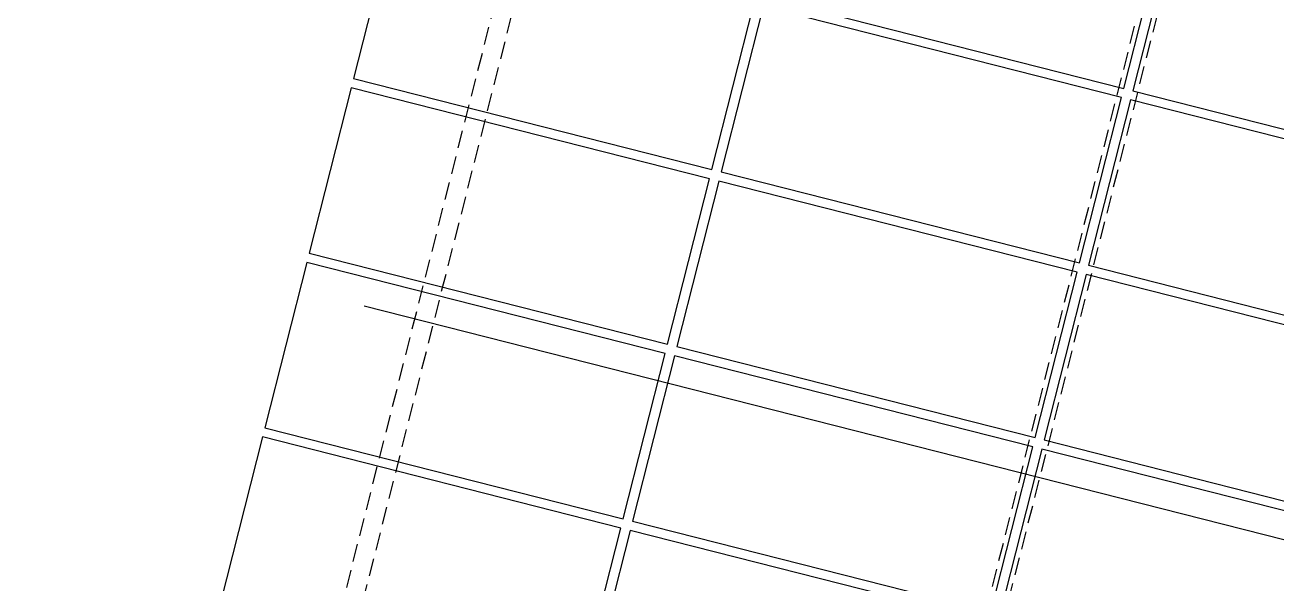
# Model space of a CAD drawing. Header units: inches. Extents: x 6322 to 85903, y -36042 to 7673.
# Drawn here: x 76919.3 to 77183.5, y 722.5 to 840.4 of the extents above; entities that cross this region are included whole.
import ezdxf

# ---------------------------------------------------------------- set-up
doc = ezdxf.new("R2010")
doc.units = ezdxf.units.IN
doc.header["$LTSCALE"] = 10
doc.linetypes.add('Amconstr', pattern=[9999, 9999, 0])
doc.linetypes.add('HIDDEN2', pattern=[0.1875, 0.125, -0.0625])
for name, color, linetype in [('ADSK_ASSOC_ENTITY_BACKUPS', 7, 'Continuous'), ('PARK LINE', 2, 'Continuous'), ('SHADE I SEC BEAM', 11, 'HIDDEN2'), ('SOLAR PANEL', 10, 'Continuous'), ('WALL', 4, 'Continuous')]:
    doc.layers.add(name, color=color, linetype=linetype)

# ---------------------------------------------------------------- blocks, each defined once
blk = doc.blocks.new('*U165')
at = {"layer": 'SOLAR PANEL'}
blk.add_lwpolyline([(-39, 18), (-39, -18), (39, -18), (39, 18)], close=True, dxfattribs=at)
blk = doc.blocks.new('*U166')
at = {"layer": 'SOLAR PANEL', "color": 0, "linetype": 'ByBlock', "lineweight": -2}
for p in [(80, 418), (160, 418), (0, 380), (80, 380), (160, 380), (0, 342), (80, 342), (160, 342), (0, 304), (80, 304), (160, 304), (0, 266), (80, 266)]:
    blk.add_blockref('*U165', p, dxfattribs=at)
blk = doc.blocks.new('*U113')
at = {"layer": 'SOLAR PANEL', "xscale": -1, "rotation": 165.7461911174656}
blk.add_blockref('*U166', (-184.49, 86.07), dxfattribs=at)
blk = doc.blocks.new('*U90')
at = {"layer": 'ADSK_ASSOC_ENTITY_BACKUPS', "linetype": 'Amconstr', "lineweight": 25}
blk.add_blockref('*U113', (0, 0), dxfattribs=at)
at = {"layer": 'SOLAR PANEL', "color": 0, "linetype": 'ByBlock', "lineweight": -2}
blk.add_blockref('*U113', (0, 0), dxfattribs=at)
blk = doc.blocks.new('*U88')
at = {"layer": 'PARK LINE', "linetype": 'Amconstr', "lineweight": 25}
blk.add_line((218.07, -55.4), (-218.07, 55.4), dxfattribs=at)
blk = doc.blocks.new('*U89')
at = {"layer": 'PARK LINE', "color": 0, "linetype": 'ByBlock', "lineweight": -2}
blk.add_blockref('*U88', (-78.3, -308.21), dxfattribs=at)
blk = doc.blocks.new('*U131')
at = {"layer": 'SHADE I SEC BEAM', "ltscale": 3}
blk.add_lwpolyline([(-119.45, -478.32), (-123.32, -477.33), (119.45, 478.32), (123.32, 477.33)], close=True, dxfattribs=at)
blk = doc.blocks.new('*U132')
at = {"layer": 'WALL', "color": 0, "linetype": 'ByBlock', "lineweight": -2}
for p in [(0, 0), (127.94, -32.5)]:
    blk.add_blockref('*U131', p, dxfattribs=at)

msp = doc.modelspace()

# ---------------------------------------------------------------- block references
at = {"layer": 'PARK LINE', "linetype": 'Amconstr', "lineweight": 25, "xscale": -1, "rotation": 151.4923822348115}
msp.add_blockref('*U89', (77130.68756, 417.48997), dxfattribs=at)
at = {"layer": 'SOLAR PANEL', "linetype": 'Amconstr', "lineweight": 25, "xscale": -1, "rotation": 151.4923822348075}
msp.add_blockref('*U90', (77140.53627, 456.25855), dxfattribs=at)
at = {"layer": 'WALL'}
msp.add_blockref('*U132', (77042.65993, 932.00346), dxfattribs=at)

doc.saveas('drawing.dxf')
